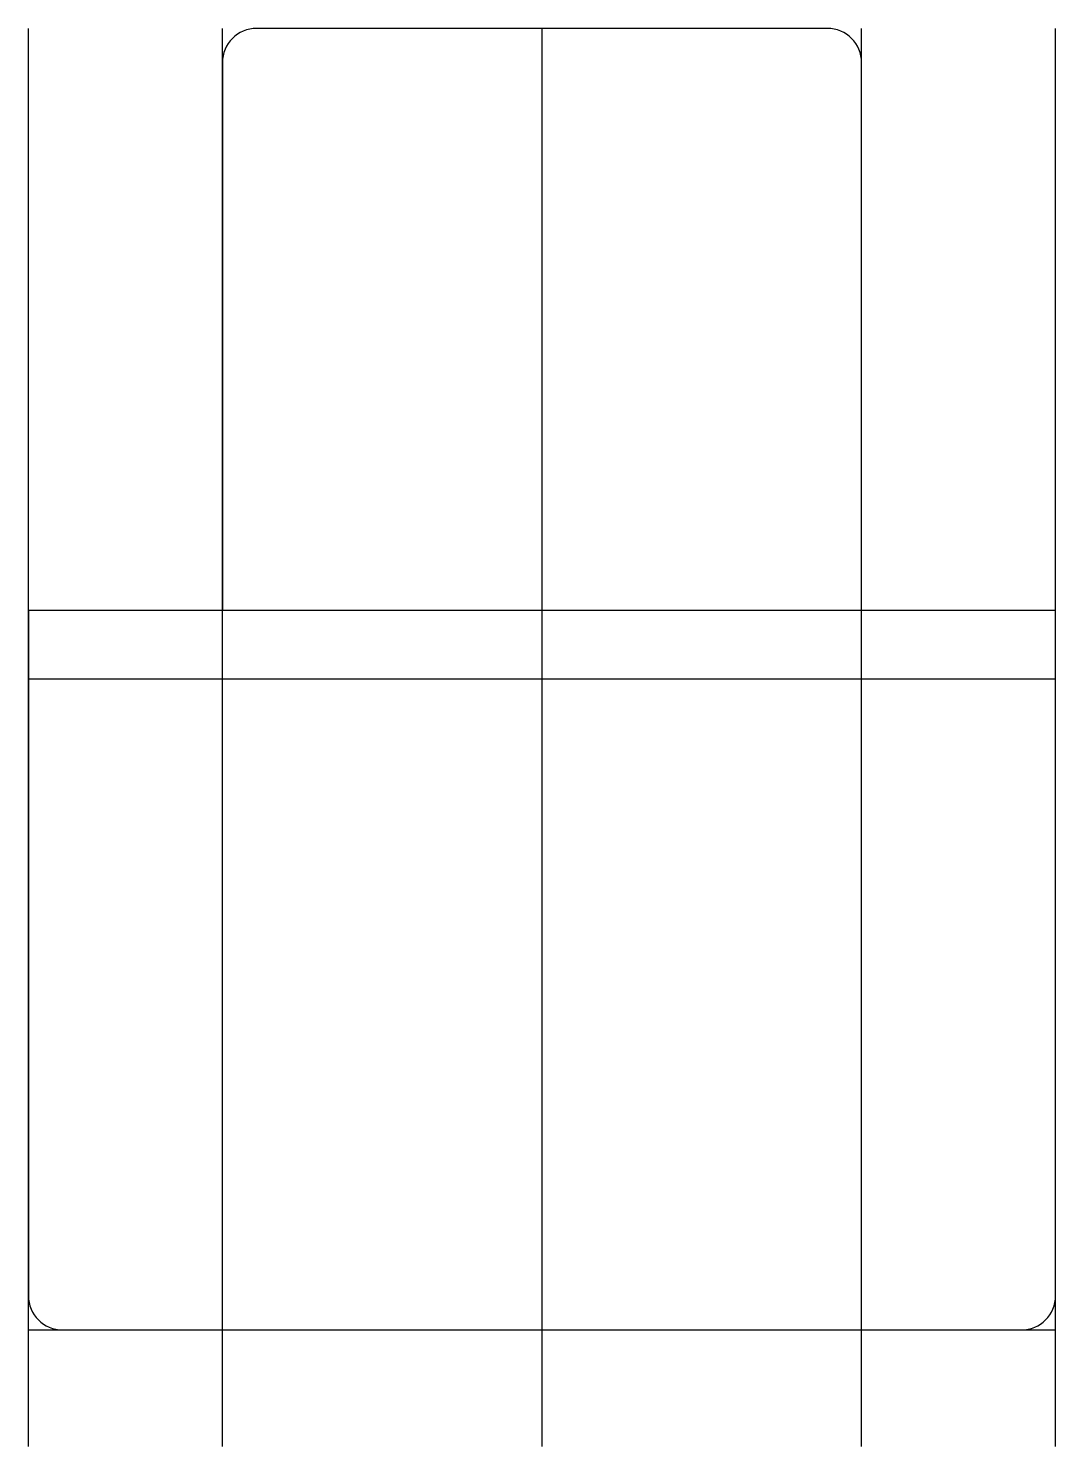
# Model space of a CAD drawing. Extents: x -36 to 54, y -10 to 114.
import ezdxf

# ---------------------------------------------------------------- set-up
doc = ezdxf.new("R2010")
doc.units = 0
doc.layers.get('0').update_dxf_attribs({"linetype": 'CONTINUOUS'})

msp = doc.modelspace()

# ---------------------------------------------------------------- linework, layer by layer
at = {"linetype": 'CONTINUOUS'}
for p, q in [((-36.5, -10.22), (-36.5, 114)), ((-19.5, -10.22), (-19.5, 114)), ((33.5, 114), (-16.5, 114)), ((8.5, -10.22), (8.5, 114)), ((36.5, -10.22), (36.5, 114)), ((53.5, -10.22), (53.5, 114)), ((-19.5, 111), (-19.5, 63)), ((36.5, 63), (36.5, 111)), ((53.5, 63), (-36.5, 63)), ((-19.5, 63), (-36.5, 63)), ((-36.5, 63), (-36.5, 3)), ((53.5, 63), (36.5, 63)), ((53.5, 3), (53.5, 63)), ((53.5, 57), (-36.5, 57)), ((-36.5, 0), (53.5, 0)), ((-33.5, 0), (50.5, 0))]:
    msp.add_line(p, q, dxfattribs=at)
for centre, start, end in [((-16.5, 111), 90, 180), ((33.5, 111), 0, 90), ((-33.5, 3), 180, 270), ((50.5, 3), 270, 0)]:
    msp.add_arc(centre, 3, start, end, dxfattribs=at)

doc.saveas('drawing.dxf')
